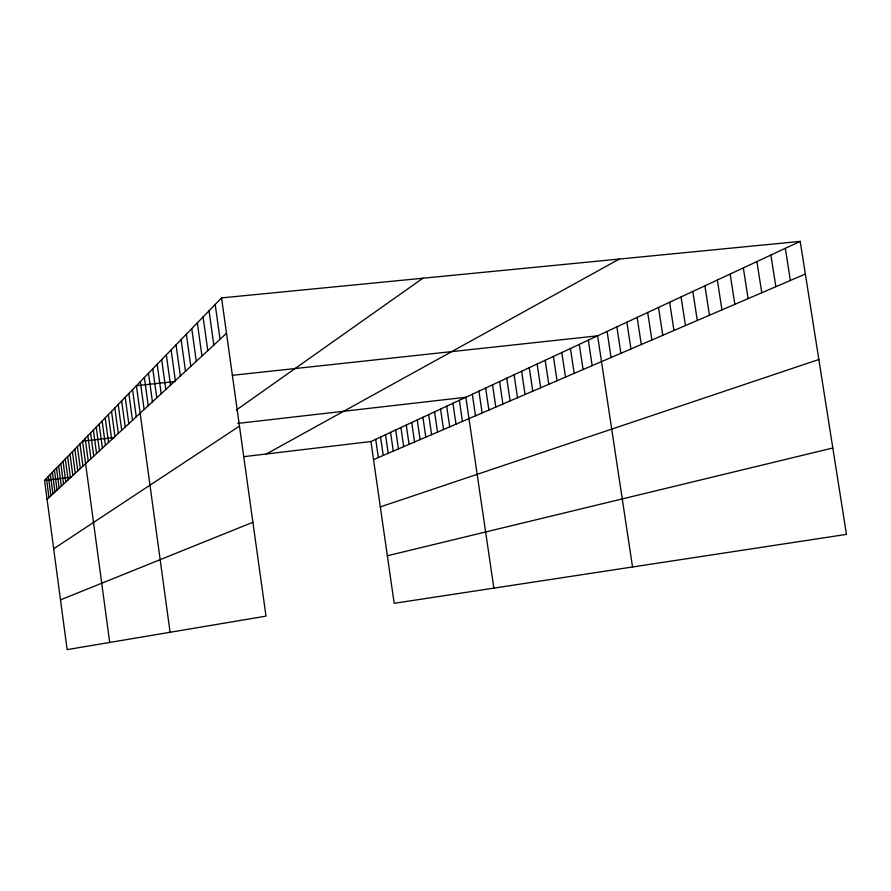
<?xml version="1.0" encoding="UTF-8"?>
<svg xmlns="http://www.w3.org/2000/svg" width="891" height="891" viewBox="0 0 891 891"><rect width="100%" height="100%" fill="white"/><g stroke="black" fill="none" stroke-linecap="round" stroke-linejoin="round"><path stroke-width="1.34" d="M221.558 297.895L266.008 616.127L67.137 649.617L44.55 480.405L221.558 297.895L800.207 241.383L846.45 534.377L394.178 603.318L370.934 441.524L800.207 241.383M47.078 499.328L226.503 333.323M236.427 409.96L422.902 278.226M53.672 548.767L239.467 426.11M266.331 453.987L619.356 259.036M373.541 459.611L805.353 274.027M60.488 599.866L252.899 522.26M380.323 506.901L818.84 359.485M387.351 555.761L832.818 447.995M44.55 480.405L71.224 477.231M244.145 456.626L370.934 441.524M114.326 437.559L82.573 441.19L109.704 642.456M237.708 423.414L465.848 397.263L493.87 588.127M175.327 381.493L136.39 385.703L170.092 632.287M232.362 375.323L597.605 335.84L632.543 566.988M785.316 248.322L790.373 280.465M770.882 255.049L775.849 286.702M756.893 261.575L761.772 292.76M743.317 267.901L748.106 298.63M730.141 274.049L734.841 304.332M717.333 280.019L721.966 309.868M704.904 285.811L709.459 315.236M692.819 291.446L697.297 320.47M681.069 296.926L685.469 325.549M669.642 302.249L673.975 330.494M658.516 307.44L662.781 335.306M647.69 312.485L651.889 339.983M637.143 317.396L641.286 344.539M626.874 322.186L630.951 348.982M616.873 326.852L620.882 353.304M607.116 331.407L611.07 357.525M588.327 340.162L592.17 365.644M579.284 344.383L583.07 369.565M570.44 348.504L574.183 373.374M561.82 352.524L565.507 377.105M553.4 356.445L557.031 380.747M545.169 360.287L548.767 384.299M537.139 364.029L540.681 387.774M529.276 367.693L532.773 391.171M521.603 371.269L525.055 394.49M514.096 374.777L517.504 397.742M506.745 378.196L510.109 400.917M499.561 381.548L502.88 404.024M492.534 384.823L495.808 407.064M485.651 388.042L488.892 410.038M478.913 391.182L482.12 412.945M472.319 394.256L475.482 415.796M459.333 400.304L462.429 421.41M452.951 403.278L456.003 424.172M446.692 406.196L449.721 426.867M440.566 409.058L443.551 429.518M434.563 411.854L437.514 432.113M428.682 414.593L431.6 434.652M422.913 417.289L425.798 437.147M417.255 419.917L420.118 439.597M411.709 422.512L414.538 441.992M406.274 425.04L409.069 444.342M400.939 427.535L403.701 446.647M395.704 429.974L398.444 448.908M390.57 432.369L393.276 451.136M385.525 434.719L388.198 453.307M380.568 437.024L383.219 455.446M375.712 439.296L378.341 457.551M215.199 304.444L220.055 339.293M209.051 310.792L213.818 345.062M203.092 316.918L207.781 350.642M197.334 322.854L201.945 356.044M191.765 328.612L196.287 361.278M186.364 334.181L190.808 366.346M181.118 339.582L185.506 371.257M176.039 344.817L180.35 376.024M171.117 349.896L175.349 380.646M166.327 354.83L170.504 385.135M161.683 359.63L165.793 389.49M157.172 364.285L161.215 393.733M152.784 368.807L156.76 397.843M148.519 373.206L152.439 401.841M144.364 377.483L148.229 405.739M140.321 381.649L144.142 409.526M132.559 389.657L136.267 416.81M128.839 393.499L132.492 420.307M125.197 397.241L128.805 423.715M121.655 400.894L125.219 427.034M118.202 404.458L121.711 430.275M114.828 407.933L118.291 433.438M111.542 411.33L114.961 436.512M108.334 414.638L111.709 439.53M105.205 417.868L108.535 442.459M102.142 421.02L105.439 445.333M99.157 424.105L102.409 448.14M96.228 427.112L99.447 450.868M93.377 430.063L96.551 453.552M90.592 432.937L93.722 456.17M87.864 435.755L90.96 458.72M85.191 438.506L88.254 461.226M79.945 443.907L82.941 466.138M77.372 446.558L80.335 468.555M74.855 449.164L77.784 470.916M72.394 451.704L75.278 473.232M69.977 454.187L72.839 475.493M67.616 456.626L70.445 477.71M65.299 459.01L68.095 479.87M63.038 461.349L65.8 481.998M60.811 463.632L63.551 484.08M58.639 465.882L61.345 486.118M56.501 468.076L59.185 488.123M54.418 470.236L57.069 490.083M52.369 472.353L54.997 491.999M50.353 474.424L52.959 493.881M48.381 476.451L50.954 495.73M46.443 478.445L48.994 497.546"/></g></svg>
